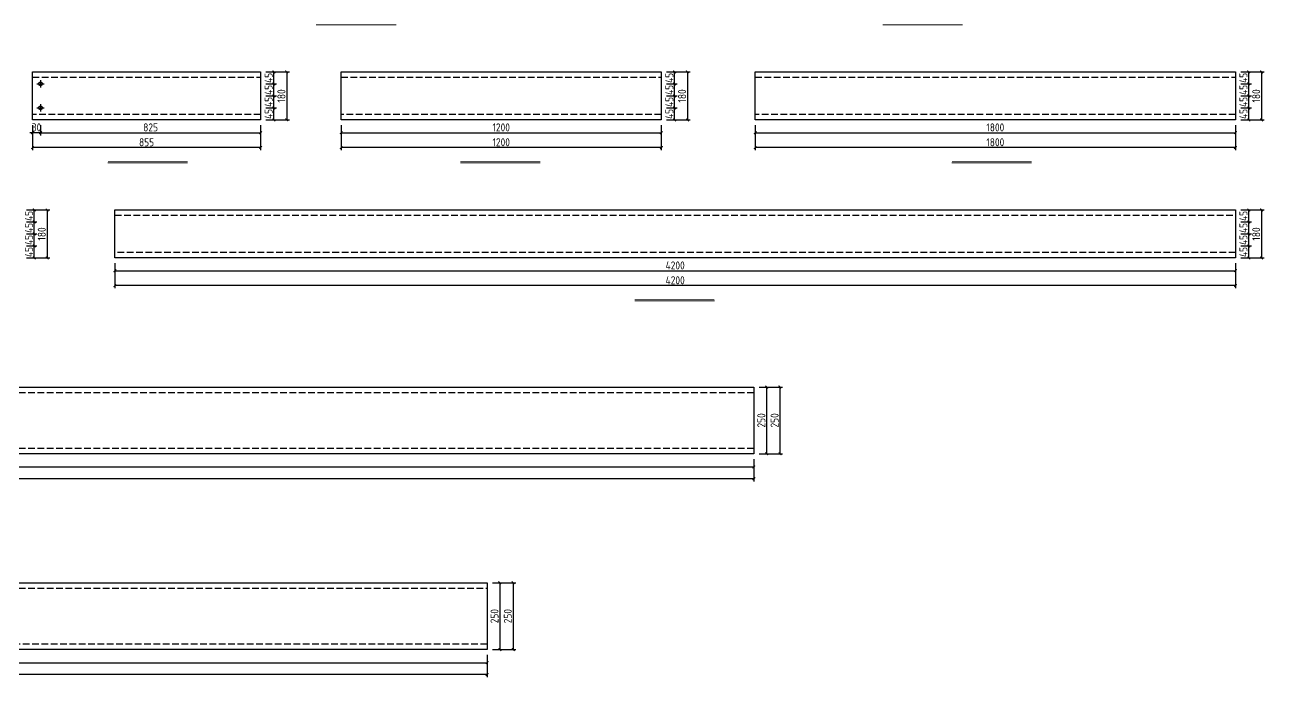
# Model space of a CAD drawing. Extents: x -196983 to 471790, y -783661 to 190401.
# Drawn here: x 254210 to 300664, y -151287 to -126847 of the extents above; entities that cross this region are included whole.
import ezdxf

# ---------------------------------------------------------------- set-up
doc = ezdxf.new("R2010")
doc.units = 0
doc.header["$LTSCALE"] = 1000
doc.header["$MEASUREMENT"] = 0
doc.linetypes.add('DASH', pattern=[0.35, 0.25, -0.1])
doc.layers.add('_TCH_MASK', color=7, linetype='Continuous')
doc.styles.get("Standard").update_dxf_attribs({"font": 'gbenor.shx', "bigfont": 'gbcbig.shx'})
doc.dimstyles.get("Standard").update_dxf_attribs({"dimscale": 100, "dimtxt": 3.5, "dimasz": 1, "dimexe": 2.5, "dimexo": 3, "dimgap": 1.5, "dimtad": 1, "dimdec": 0, "dimzin": 0, "dimdsep": 46, "dimtxsty": 'Standard', "dimblk": 'ARCHTICK', "dimcen": 0.09, "dimadec": 0, "dimazin": 0, "dimtfac": 1, "dimtdec": 0, "dimtix": 1, "dimtmove": 2, "dimatfit": 3, "dimfxl": 1, "dimtolj": 1, "dimtzin": 0, "dimarcsym": 0})

# ---------------------------------------------------------------- blocks, each defined once
blk = doc.blocks.new('_ArchTick')
at = {"color": 0, "linetype": 'ByBlock', "const_width": 0.4}
blk.add_lwpolyline([(-0.5, -0.5), (0.5, 0.5)], dxfattribs=at)
blk = doc.blocks.new('*D1212')
at = {"layer": '_TCH_MASK', "color": 0, "lineweight": -2}
for p, q in [((254500, -130611), (254500, -131547)), ((263050, -130611), (263050, -131547)), ((263050, -131447), (254500, -131447))]:
    blk.add_line(p, q, dxfattribs=at)
at = {"layer": 'Defpoints', "color": 0}
for p in [(254500, -130411), (263050, -130411), (254500, -131447)]:
    blk.add_point(p, dxfattribs=at)
at = {"layer": '_TCH_MASK', "color": 0, "lineweight": -2, "xscale": 100, "yscale": 100, "zscale": 100, "rotation": 180}
blk.add_blockref('_ArchTick', (254500, -131447), dxfattribs=at)
at = {"layer": '_TCH_MASK', "color": 0, "lineweight": -2, "xscale": 100, "yscale": 100, "zscale": 100}
blk.add_blockref('_ArchTick', (263050, -131447), dxfattribs=at)
at = {"layer": '_TCH_MASK', "color": 0, "lineweight": 15, "insert": (258775, -131247), "char_height": 300, "attachment_point": 5}
blk.add_mtext('\\A1;855', dxfattribs=at)
blk = doc.blocks.new('*D1209')
at = {"layer": '_TCH_MASK', "color": 0, "lineweight": -2}
for p, q in [((263250, -129961), (263648, -129961)), ((263548, -130411), (263548, -129961)), ((263250, -130411), (263648, -130411))]:
    blk.add_line(p, q, dxfattribs=at)
at = {"layer": 'Defpoints', "color": 0}
for p in [(263050, -129961), (263548, -129961), (263050, -130411)]:
    blk.add_point(p, dxfattribs=at)
at = {"layer": '_TCH_MASK', "color": 0, "lineweight": -2, "xscale": 100, "yscale": 100, "zscale": 100}
for p, rotation in [((263548, -129961), 90), ((263548, -130411), 270)]:
    blk.add_blockref('_ArchTick', p, dxfattribs=dict(at, rotation=rotation))
at = {"layer": '_TCH_MASK', "color": 0, "lineweight": 15, "insert": (263348, -130186), "char_height": 300, "attachment_point": 5, "rotation": 90}
blk.add_mtext('\\A1;45', dxfattribs=at)
blk = doc.blocks.new('*D1213')
at = {"layer": '_TCH_MASK', "color": 0, "lineweight": -2}
for p, q in [((263250, -129511), (263648, -129511)), ((263548, -129961), (263548, -129511)), ((263250, -129961), (263648, -129961))]:
    blk.add_line(p, q, dxfattribs=at)
at = {"layer": 'Defpoints', "color": 0}
for p in [(263050, -129511), (263548, -129511), (263050, -129961)]:
    blk.add_point(p, dxfattribs=at)
at = {"layer": '_TCH_MASK', "color": 0, "lineweight": -2, "xscale": 100, "yscale": 100, "zscale": 100}
for p, rotation in [((263548, -129511), 90), ((263548, -129961), 270)]:
    blk.add_blockref('_ArchTick', p, dxfattribs=dict(at, rotation=rotation))
at = {"layer": '_TCH_MASK', "color": 0, "lineweight": 15, "insert": (263348, -129736), "char_height": 300, "attachment_point": 5, "rotation": 90}
blk.add_mtext('\\A1;45', dxfattribs=at)
blk = doc.blocks.new('*D1214')
at = {"layer": '_TCH_MASK', "color": 0, "lineweight": -2}
for p, q in [((263250, -129061), (263648, -129061)), ((263548, -129511), (263548, -129061)), ((263250, -129511), (263648, -129511))]:
    blk.add_line(p, q, dxfattribs=at)
at = {"layer": 'Defpoints', "color": 0}
for p in [(263050, -129061), (263548, -129061), (263050, -129511)]:
    blk.add_point(p, dxfattribs=at)
at = {"layer": '_TCH_MASK', "color": 0, "lineweight": -2, "xscale": 100, "yscale": 100, "zscale": 100}
for p, rotation in [((263548, -129061), 90), ((263548, -129511), 270)]:
    blk.add_blockref('_ArchTick', p, dxfattribs=dict(at, rotation=rotation))
at = {"layer": '_TCH_MASK', "color": 0, "lineweight": 15, "insert": (263348, -129286), "char_height": 300, "attachment_point": 5, "rotation": 90}
blk.add_mtext('\\A1;45', dxfattribs=at)
blk = doc.blocks.new('*D1215')
at = {"layer": '_TCH_MASK', "color": 0, "lineweight": -2}
for p, q in [((263250, -128611), (263648, -128611)), ((263548, -129061), (263548, -128611)), ((263250, -129061), (263648, -129061))]:
    blk.add_line(p, q, dxfattribs=at)
at = {"layer": 'Defpoints', "color": 0}
for p in [(263050, -128611), (263548, -128611), (263050, -129061)]:
    blk.add_point(p, dxfattribs=at)
at = {"layer": '_TCH_MASK', "color": 0, "lineweight": -2, "xscale": 100, "yscale": 100, "zscale": 100}
for p, rotation in [((263548, -128611), 90), ((263548, -129061), 270)]:
    blk.add_blockref('_ArchTick', p, dxfattribs=dict(at, rotation=rotation))
at = {"layer": '_TCH_MASK', "color": 0, "lineweight": 15, "insert": (263348, -128836), "char_height": 300, "attachment_point": 5, "rotation": 90}
blk.add_mtext('\\A1;45', dxfattribs=at)
blk = doc.blocks.new('*D1216')
at = {"layer": '_TCH_MASK', "color": 0, "lineweight": -2}
for p, q in [((263250, -128611), (264127, -128611)), ((264027, -128611), (264027, -130411)), ((263250, -130411), (264127, -130411))]:
    blk.add_line(p, q, dxfattribs=at)
at = {"layer": 'Defpoints', "color": 0}
for p in [(263050, -128611), (263050, -130411), (264027, -130411)]:
    blk.add_point(p, dxfattribs=at)
at = {"layer": '_TCH_MASK', "color": 0, "lineweight": -2, "xscale": 100, "yscale": 100, "zscale": 100}
for p, rotation in [((264027, -128611), 90), ((264027, -130411), 270)]:
    blk.add_blockref('_ArchTick', p, dxfattribs=dict(at, rotation=rotation))
at = {"layer": '_TCH_MASK', "color": 0, "lineweight": 15, "insert": (263827, -129511), "char_height": 300, "attachment_point": 5, "rotation": 90}
blk.add_mtext('\\A1;180', dxfattribs=at)
blk = doc.blocks.new('*D1210')
at = {"layer": '_TCH_MASK', "color": 0, "lineweight": -2}
for p, q in [((254500, -130890), (254400, -130890)), ((254500, -130611), (254500, -130990)), ((254800, -130890), (254500, -130890)), ((254800, -130611), (254800, -130990)), ((254800, -130890), (254900, -130890))]:
    blk.add_line(p, q, dxfattribs=at)
at = {"layer": 'Defpoints', "color": 0}
for p in [(254500, -130411), (254800, -130411), (254500, -130890)]:
    blk.add_point(p, dxfattribs=at)
at = {"layer": '_TCH_MASK', "color": 0, "lineweight": -2, "xscale": 100, "yscale": 100, "zscale": 100}
blk.add_blockref('_ArchTick', (254500, -130890), dxfattribs=at)
at = {"layer": '_TCH_MASK', "color": 0, "lineweight": -2, "xscale": 100, "yscale": 100, "zscale": 100, "rotation": 180}
blk.add_blockref('_ArchTick', (254800, -130890), dxfattribs=at)
at = {"layer": '_TCH_MASK', "color": 0, "lineweight": 15, "insert": (254650, -130690), "char_height": 300, "attachment_point": 5}
blk.add_mtext('\\A1;30', dxfattribs=at)
blk = doc.blocks.new('*D1211')
at = {"layer": '_TCH_MASK', "color": 0, "lineweight": -2}
for p, q in [((254800, -130611), (254800, -130990)), ((254800, -130890), (263050, -130890)), ((263050, -130611), (263050, -130990))]:
    blk.add_line(p, q, dxfattribs=at)
at = {"layer": 'Defpoints', "color": 0}
for p in [(254800, -130411), (263050, -130411), (263050, -130890)]:
    blk.add_point(p, dxfattribs=at)
at = {"layer": '_TCH_MASK', "color": 0, "lineweight": -2, "xscale": 100, "yscale": 100, "zscale": 100, "rotation": 180}
blk.add_blockref('_ArchTick', (254800, -130890), dxfattribs=at)
at = {"layer": '_TCH_MASK', "color": 0, "lineweight": -2, "xscale": 100, "yscale": 100, "zscale": 100}
blk.add_blockref('_ArchTick', (263050, -130890), dxfattribs=at)
at = {"layer": '_TCH_MASK', "color": 0, "lineweight": 15, "insert": (258925, -130690), "char_height": 300, "attachment_point": 5}
blk.add_mtext('\\A1;825', dxfattribs=at)
blk = doc.blocks.new('*D1219')
at = {"layer": '_TCH_MASK', "color": 0, "lineweight": -2}
for p, q in [((266068, -130611), (266068, -131547)), ((278068, -130611), (278068, -131547)), ((278068, -131447), (266068, -131447))]:
    blk.add_line(p, q, dxfattribs=at)
at = {"layer": 'Defpoints', "color": 0}
for p in [(266068, -130411), (278068, -130411), (266068, -131447)]:
    blk.add_point(p, dxfattribs=at)
at = {"layer": '_TCH_MASK', "color": 0, "lineweight": -2, "xscale": 100, "yscale": 100, "zscale": 100, "rotation": 180}
blk.add_blockref('_ArchTick', (266068, -131447), dxfattribs=at)
at = {"layer": '_TCH_MASK', "color": 0, "lineweight": -2, "xscale": 100, "yscale": 100, "zscale": 100}
blk.add_blockref('_ArchTick', (278068, -131447), dxfattribs=at)
at = {"layer": '_TCH_MASK', "color": 0, "lineweight": 15, "insert": (272068, -131247), "char_height": 300, "attachment_point": 5}
blk.add_mtext('\\A1;1200', dxfattribs=at)
blk = doc.blocks.new('*D1217')
at = {"layer": '_TCH_MASK', "color": 0, "lineweight": -2}
for p, q in [((278268, -129961), (278667, -129961)), ((278567, -130411), (278567, -129961)), ((278268, -130411), (278667, -130411))]:
    blk.add_line(p, q, dxfattribs=at)
at = {"layer": 'Defpoints', "color": 0}
for p in [(278068, -129961), (278567, -129961), (278068, -130411)]:
    blk.add_point(p, dxfattribs=at)
at = {"layer": '_TCH_MASK', "color": 0, "lineweight": -2, "xscale": 100, "yscale": 100, "zscale": 100}
for p, rotation in [((278567, -129961), 90), ((278567, -130411), 270)]:
    blk.add_blockref('_ArchTick', p, dxfattribs=dict(at, rotation=rotation))
at = {"layer": '_TCH_MASK', "color": 0, "lineweight": 15, "insert": (278367, -130186), "char_height": 300, "attachment_point": 5, "rotation": 90}
blk.add_mtext('\\A1;45', dxfattribs=at)
blk = doc.blocks.new('*D1220')
at = {"layer": '_TCH_MASK', "color": 0, "lineweight": -2}
for p, q in [((278268, -129511), (278667, -129511)), ((278567, -129961), (278567, -129511)), ((278268, -129961), (278667, -129961))]:
    blk.add_line(p, q, dxfattribs=at)
at = {"layer": 'Defpoints', "color": 0}
for p in [(278068, -129511), (278567, -129511), (278068, -129961)]:
    blk.add_point(p, dxfattribs=at)
at = {"layer": '_TCH_MASK', "color": 0, "lineweight": -2, "xscale": 100, "yscale": 100, "zscale": 100}
for p, rotation in [((278567, -129511), 90), ((278567, -129961), 270)]:
    blk.add_blockref('_ArchTick', p, dxfattribs=dict(at, rotation=rotation))
at = {"layer": '_TCH_MASK', "color": 0, "lineweight": 15, "insert": (278367, -129736), "char_height": 300, "attachment_point": 5, "rotation": 90}
blk.add_mtext('\\A1;45', dxfattribs=at)
blk = doc.blocks.new('*D1221')
at = {"layer": '_TCH_MASK', "color": 0, "lineweight": -2}
for p, q in [((278268, -129061), (278667, -129061)), ((278567, -129511), (278567, -129061)), ((278268, -129511), (278667, -129511))]:
    blk.add_line(p, q, dxfattribs=at)
at = {"layer": 'Defpoints', "color": 0}
for p in [(278068, -129061), (278567, -129061), (278068, -129511)]:
    blk.add_point(p, dxfattribs=at)
at = {"layer": '_TCH_MASK', "color": 0, "lineweight": -2, "xscale": 100, "yscale": 100, "zscale": 100}
for p, rotation in [((278567, -129061), 90), ((278567, -129511), 270)]:
    blk.add_blockref('_ArchTick', p, dxfattribs=dict(at, rotation=rotation))
at = {"layer": '_TCH_MASK', "color": 0, "lineweight": 15, "insert": (278367, -129286), "char_height": 300, "attachment_point": 5, "rotation": 90}
blk.add_mtext('\\A1;45', dxfattribs=at)
blk = doc.blocks.new('*D1222')
at = {"layer": '_TCH_MASK', "color": 0, "lineweight": -2}
for p, q in [((278268, -128611), (278667, -128611)), ((278567, -129061), (278567, -128611)), ((278268, -129061), (278667, -129061))]:
    blk.add_line(p, q, dxfattribs=at)
at = {"layer": 'Defpoints', "color": 0}
for p in [(278068, -128611), (278567, -128611), (278068, -129061)]:
    blk.add_point(p, dxfattribs=at)
at = {"layer": '_TCH_MASK', "color": 0, "lineweight": -2, "xscale": 100, "yscale": 100, "zscale": 100}
for p, rotation in [((278567, -128611), 90), ((278567, -129061), 270)]:
    blk.add_blockref('_ArchTick', p, dxfattribs=dict(at, rotation=rotation))
at = {"layer": '_TCH_MASK', "color": 0, "lineweight": 15, "insert": (278367, -128836), "char_height": 300, "attachment_point": 5, "rotation": 90}
blk.add_mtext('\\A1;45', dxfattribs=at)
blk = doc.blocks.new('*D1223')
at = {"layer": '_TCH_MASK', "color": 0, "lineweight": -2}
for p, q in [((278268, -128611), (279146, -128611)), ((279046, -128611), (279046, -130411)), ((278268, -130411), (279146, -130411))]:
    blk.add_line(p, q, dxfattribs=at)
at = {"layer": 'Defpoints', "color": 0}
for p in [(278068, -128611), (278068, -130411), (279046, -130411)]:
    blk.add_point(p, dxfattribs=at)
at = {"layer": '_TCH_MASK', "color": 0, "lineweight": -2, "xscale": 100, "yscale": 100, "zscale": 100}
for p, rotation in [((279046, -128611), 90), ((279046, -130411), 270)]:
    blk.add_blockref('_ArchTick', p, dxfattribs=dict(at, rotation=rotation))
at = {"layer": '_TCH_MASK', "color": 0, "lineweight": 15, "insert": (278846, -129511), "char_height": 300, "attachment_point": 5, "rotation": 90}
blk.add_mtext('\\A1;180', dxfattribs=at)
blk = doc.blocks.new('*D1218')
at = {"layer": '_TCH_MASK', "color": 0, "lineweight": -2}
for p, q in [((266068, -130611), (266068, -130990)), ((266068, -130890), (278068, -130890)), ((278068, -130611), (278068, -130990))]:
    blk.add_line(p, q, dxfattribs=at)
at = {"layer": 'Defpoints', "color": 0}
for p in [(266068, -130411), (278068, -130411), (278068, -130890)]:
    blk.add_point(p, dxfattribs=at)
at = {"layer": '_TCH_MASK', "color": 0, "lineweight": -2, "xscale": 100, "yscale": 100, "zscale": 100, "rotation": 180}
blk.add_blockref('_ArchTick', (266068, -130890), dxfattribs=at)
at = {"layer": '_TCH_MASK', "color": 0, "lineweight": -2, "xscale": 100, "yscale": 100, "zscale": 100}
blk.add_blockref('_ArchTick', (278068, -130890), dxfattribs=at)
at = {"layer": '_TCH_MASK', "color": 0, "lineweight": 15, "insert": (272068, -130690), "char_height": 300, "attachment_point": 5}
blk.add_mtext('\\A1;1200', dxfattribs=at)
blk = doc.blocks.new('*D1226')
at = {"layer": '_TCH_MASK', "color": 0, "lineweight": -2}
for p, q in [((281587, -130611), (281587, -131547)), ((299587, -130611), (299587, -131547)), ((299587, -131447), (281587, -131447))]:
    blk.add_line(p, q, dxfattribs=at)
at = {"layer": 'Defpoints', "color": 0}
for p in [(281587, -130411), (299587, -130411), (281587, -131447)]:
    blk.add_point(p, dxfattribs=at)
at = {"layer": '_TCH_MASK', "color": 0, "lineweight": -2, "xscale": 100, "yscale": 100, "zscale": 100, "rotation": 180}
blk.add_blockref('_ArchTick', (281587, -131447), dxfattribs=at)
at = {"layer": '_TCH_MASK', "color": 0, "lineweight": -2, "xscale": 100, "yscale": 100, "zscale": 100}
blk.add_blockref('_ArchTick', (299587, -131447), dxfattribs=at)
at = {"layer": '_TCH_MASK', "color": 0, "lineweight": 15, "insert": (290587, -131247), "char_height": 300, "attachment_point": 5}
blk.add_mtext('\\A1;1800', dxfattribs=at)
blk = doc.blocks.new('*D1224')
at = {"layer": '_TCH_MASK', "color": 0, "lineweight": -2}
for p, q in [((299787, -129961), (300185, -129961)), ((300085, -130411), (300085, -129961)), ((299787, -130411), (300185, -130411))]:
    blk.add_line(p, q, dxfattribs=at)
at = {"layer": 'Defpoints', "color": 0}
for p in [(299587, -129961), (300085, -129961), (299587, -130411)]:
    blk.add_point(p, dxfattribs=at)
at = {"layer": '_TCH_MASK', "color": 0, "lineweight": -2, "xscale": 100, "yscale": 100, "zscale": 100}
for p, rotation in [((300085, -129961), 90), ((300085, -130411), 270)]:
    blk.add_blockref('_ArchTick', p, dxfattribs=dict(at, rotation=rotation))
at = {"layer": '_TCH_MASK', "color": 0, "lineweight": 15, "insert": (299885, -130186), "char_height": 300, "attachment_point": 5, "rotation": 90}
blk.add_mtext('\\A1;45', dxfattribs=at)
blk = doc.blocks.new('*D1227')
at = {"layer": '_TCH_MASK', "color": 0, "lineweight": -2}
for p, q in [((299787, -129511), (300185, -129511)), ((300085, -129961), (300085, -129511)), ((299787, -129961), (300185, -129961))]:
    blk.add_line(p, q, dxfattribs=at)
at = {"layer": 'Defpoints', "color": 0}
for p in [(299587, -129511), (300085, -129511), (299587, -129961)]:
    blk.add_point(p, dxfattribs=at)
at = {"layer": '_TCH_MASK', "color": 0, "lineweight": -2, "xscale": 100, "yscale": 100, "zscale": 100}
for p, rotation in [((300085, -129511), 90), ((300085, -129961), 270)]:
    blk.add_blockref('_ArchTick', p, dxfattribs=dict(at, rotation=rotation))
at = {"layer": '_TCH_MASK', "color": 0, "lineweight": 15, "insert": (299885, -129736), "char_height": 300, "attachment_point": 5, "rotation": 90}
blk.add_mtext('\\A1;45', dxfattribs=at)
blk = doc.blocks.new('*D1228')
at = {"layer": '_TCH_MASK', "color": 0, "lineweight": -2}
for p, q in [((299787, -129061), (300185, -129061)), ((300085, -129511), (300085, -129061)), ((299787, -129511), (300185, -129511))]:
    blk.add_line(p, q, dxfattribs=at)
at = {"layer": 'Defpoints', "color": 0}
for p in [(299587, -129061), (300085, -129061), (299587, -129511)]:
    blk.add_point(p, dxfattribs=at)
at = {"layer": '_TCH_MASK', "color": 0, "lineweight": -2, "xscale": 100, "yscale": 100, "zscale": 100}
for p, rotation in [((300085, -129061), 90), ((300085, -129511), 270)]:
    blk.add_blockref('_ArchTick', p, dxfattribs=dict(at, rotation=rotation))
at = {"layer": '_TCH_MASK', "color": 0, "lineweight": 15, "insert": (299885, -129286), "char_height": 300, "attachment_point": 5, "rotation": 90}
blk.add_mtext('\\A1;45', dxfattribs=at)
blk = doc.blocks.new('*D1229')
at = {"layer": '_TCH_MASK', "color": 0, "lineweight": -2}
for p, q in [((299787, -128611), (300185, -128611)), ((300085, -129061), (300085, -128611)), ((299787, -129061), (300185, -129061))]:
    blk.add_line(p, q, dxfattribs=at)
at = {"layer": 'Defpoints', "color": 0}
for p in [(299587, -128611), (300085, -128611), (299587, -129061)]:
    blk.add_point(p, dxfattribs=at)
at = {"layer": '_TCH_MASK', "color": 0, "lineweight": -2, "xscale": 100, "yscale": 100, "zscale": 100}
for p, rotation in [((300085, -128611), 90), ((300085, -129061), 270)]:
    blk.add_blockref('_ArchTick', p, dxfattribs=dict(at, rotation=rotation))
at = {"layer": '_TCH_MASK', "color": 0, "lineweight": 15, "insert": (299885, -128836), "char_height": 300, "attachment_point": 5, "rotation": 90}
blk.add_mtext('\\A1;45', dxfattribs=at)
blk = doc.blocks.new('*D1230')
at = {"layer": '_TCH_MASK', "color": 0, "lineweight": -2}
for p, q in [((299787, -128611), (300664, -128611)), ((300564, -128611), (300564, -130411)), ((299787, -130411), (300664, -130411))]:
    blk.add_line(p, q, dxfattribs=at)
at = {"layer": 'Defpoints', "color": 0}
for p in [(299587, -128611), (299587, -130411), (300564, -130411)]:
    blk.add_point(p, dxfattribs=at)
at = {"layer": '_TCH_MASK', "color": 0, "lineweight": -2, "xscale": 100, "yscale": 100, "zscale": 100}
for p, rotation in [((300564, -128611), 90), ((300564, -130411), 270)]:
    blk.add_blockref('_ArchTick', p, dxfattribs=dict(at, rotation=rotation))
at = {"layer": '_TCH_MASK', "color": 0, "lineweight": 15, "insert": (300364, -129511), "char_height": 300, "attachment_point": 5, "rotation": 90}
blk.add_mtext('\\A1;180', dxfattribs=at)
blk = doc.blocks.new('*D1225')
at = {"layer": '_TCH_MASK', "color": 0, "lineweight": -2}
for p, q in [((281587, -130611), (281587, -130990)), ((281587, -130890), (299587, -130890)), ((299587, -130611), (299587, -130990))]:
    blk.add_line(p, q, dxfattribs=at)
at = {"layer": 'Defpoints', "color": 0}
for p in [(281587, -130411), (299587, -130411), (299587, -130890)]:
    blk.add_point(p, dxfattribs=at)
at = {"layer": '_TCH_MASK', "color": 0, "lineweight": -2, "xscale": 100, "yscale": 100, "zscale": 100, "rotation": 180}
blk.add_blockref('_ArchTick', (281587, -130890), dxfattribs=at)
at = {"layer": '_TCH_MASK', "color": 0, "lineweight": -2, "xscale": 100, "yscale": 100, "zscale": 100}
blk.add_blockref('_ArchTick', (299587, -130890), dxfattribs=at)
at = {"layer": '_TCH_MASK', "color": 0, "lineweight": 15, "insert": (290587, -130690), "char_height": 300, "attachment_point": 5}
blk.add_mtext('\\A1;1800', dxfattribs=at)
blk = doc.blocks.new('*D1233')
at = {"layer": '_TCH_MASK', "color": 0, "lineweight": -2}
for p, q in [((257587, -135782), (257587, -136718)), ((299587, -135782), (299587, -136718)), ((299587, -136618), (257587, -136618))]:
    blk.add_line(p, q, dxfattribs=at)
at = {"layer": 'Defpoints', "color": 0}
for p in [(257587, -135582), (299587, -135582), (257587, -136618)]:
    blk.add_point(p, dxfattribs=at)
at = {"layer": '_TCH_MASK', "color": 0, "lineweight": -2, "xscale": 100, "yscale": 100, "zscale": 100, "rotation": 180}
blk.add_blockref('_ArchTick', (257587, -136618), dxfattribs=at)
at = {"layer": '_TCH_MASK', "color": 0, "lineweight": -2, "xscale": 100, "yscale": 100, "zscale": 100}
blk.add_blockref('_ArchTick', (299587, -136618), dxfattribs=at)
at = {"layer": '_TCH_MASK', "color": 0, "lineweight": 15, "insert": (278587, -136418), "char_height": 300, "attachment_point": 5}
blk.add_mtext('\\A1;4200', dxfattribs=at)
blk = doc.blocks.new('*D1231')
at = {"layer": '_TCH_MASK', "color": 0, "lineweight": -2}
for p, q in [((299787, -135132), (300185, -135132)), ((300085, -135582), (300085, -135132)), ((299787, -135582), (300185, -135582))]:
    blk.add_line(p, q, dxfattribs=at)
at = {"layer": 'Defpoints', "color": 0}
for p in [(299587, -135132), (300085, -135132), (299587, -135582)]:
    blk.add_point(p, dxfattribs=at)
at = {"layer": '_TCH_MASK', "color": 0, "lineweight": -2, "xscale": 100, "yscale": 100, "zscale": 100}
for p, rotation in [((300085, -135132), 90), ((300085, -135582), 270)]:
    blk.add_blockref('_ArchTick', p, dxfattribs=dict(at, rotation=rotation))
at = {"layer": '_TCH_MASK', "color": 0, "lineweight": 15, "insert": (299885, -135357), "char_height": 300, "attachment_point": 5, "rotation": 90}
blk.add_mtext('\\A1;45', dxfattribs=at)
blk = doc.blocks.new('*D1234')
at = {"layer": '_TCH_MASK', "color": 0, "lineweight": -2}
for p, q in [((299787, -134682), (300185, -134682)), ((300085, -135132), (300085, -134682)), ((299787, -135132), (300185, -135132))]:
    blk.add_line(p, q, dxfattribs=at)
at = {"layer": 'Defpoints', "color": 0}
for p in [(299587, -134682), (300085, -134682), (299587, -135132)]:
    blk.add_point(p, dxfattribs=at)
at = {"layer": '_TCH_MASK', "color": 0, "lineweight": -2, "xscale": 100, "yscale": 100, "zscale": 100}
for p, rotation in [((300085, -134682), 90), ((300085, -135132), 270)]:
    blk.add_blockref('_ArchTick', p, dxfattribs=dict(at, rotation=rotation))
at = {"layer": '_TCH_MASK', "color": 0, "lineweight": 15, "insert": (299885, -134907), "char_height": 300, "attachment_point": 5, "rotation": 90}
blk.add_mtext('\\A1;45', dxfattribs=at)
blk = doc.blocks.new('*D1235')
at = {"layer": '_TCH_MASK', "color": 0, "lineweight": -2}
for p, q in [((299787, -134232), (300185, -134232)), ((300085, -134682), (300085, -134232)), ((299787, -134682), (300185, -134682))]:
    blk.add_line(p, q, dxfattribs=at)
at = {"layer": 'Defpoints', "color": 0}
for p in [(299587, -134232), (300085, -134232), (299587, -134682)]:
    blk.add_point(p, dxfattribs=at)
at = {"layer": '_TCH_MASK', "color": 0, "lineweight": -2, "xscale": 100, "yscale": 100, "zscale": 100}
for p, rotation in [((300085, -134232), 90), ((300085, -134682), 270)]:
    blk.add_blockref('_ArchTick', p, dxfattribs=dict(at, rotation=rotation))
at = {"layer": '_TCH_MASK', "color": 0, "lineweight": 15, "insert": (299885, -134457), "char_height": 300, "attachment_point": 5, "rotation": 90}
blk.add_mtext('\\A1;45', dxfattribs=at)
blk = doc.blocks.new('*D1236')
at = {"layer": '_TCH_MASK', "color": 0, "lineweight": -2}
for p, q in [((299787, -133782), (300185, -133782)), ((300085, -134232), (300085, -133782)), ((299787, -134232), (300185, -134232))]:
    blk.add_line(p, q, dxfattribs=at)
at = {"layer": 'Defpoints', "color": 0}
for p in [(299587, -133782), (300085, -133782), (299587, -134232)]:
    blk.add_point(p, dxfattribs=at)
at = {"layer": '_TCH_MASK', "color": 0, "lineweight": -2, "xscale": 100, "yscale": 100, "zscale": 100}
for p, rotation in [((300085, -133782), 90), ((300085, -134232), 270)]:
    blk.add_blockref('_ArchTick', p, dxfattribs=dict(at, rotation=rotation))
at = {"layer": '_TCH_MASK', "color": 0, "lineweight": 15, "insert": (299885, -134007), "char_height": 300, "attachment_point": 5, "rotation": 90}
blk.add_mtext('\\A1;45', dxfattribs=at)
blk = doc.blocks.new('*D1237')
at = {"layer": '_TCH_MASK', "color": 0, "lineweight": -2}
for p, q in [((299787, -133782), (300664, -133782)), ((300564, -133782), (300564, -135582)), ((299787, -135582), (300664, -135582))]:
    blk.add_line(p, q, dxfattribs=at)
at = {"layer": 'Defpoints', "color": 0}
for p in [(299587, -133782), (299587, -135582), (300564, -135582)]:
    blk.add_point(p, dxfattribs=at)
at = {"layer": '_TCH_MASK', "color": 0, "lineweight": -2, "xscale": 100, "yscale": 100, "zscale": 100}
for p, rotation in [((300564, -133782), 90), ((300564, -135582), 270)]:
    blk.add_blockref('_ArchTick', p, dxfattribs=dict(at, rotation=rotation))
at = {"layer": '_TCH_MASK', "color": 0, "lineweight": 15, "insert": (300364, -134682), "char_height": 300, "attachment_point": 5, "rotation": 90}
blk.add_mtext('\\A1;180', dxfattribs=at)
blk = doc.blocks.new('*D1232')
at = {"layer": '_TCH_MASK', "color": 0, "lineweight": -2}
for p, q in [((257587, -135782), (257587, -136161)), ((257587, -136061), (299587, -136061)), ((299587, -135782), (299587, -136161))]:
    blk.add_line(p, q, dxfattribs=at)
at = {"layer": 'Defpoints', "color": 0}
for p in [(257587, -135582), (299587, -135582), (299587, -136061)]:
    blk.add_point(p, dxfattribs=at)
at = {"layer": '_TCH_MASK', "color": 0, "lineweight": -2, "xscale": 100, "yscale": 100, "zscale": 100, "rotation": 180}
blk.add_blockref('_ArchTick', (257587, -136061), dxfattribs=at)
at = {"layer": '_TCH_MASK', "color": 0, "lineweight": -2, "xscale": 100, "yscale": 100, "zscale": 100}
blk.add_blockref('_ArchTick', (299587, -136061), dxfattribs=at)
at = {"layer": '_TCH_MASK', "color": 0, "lineweight": 15, "insert": (278587, -135861), "char_height": 300, "attachment_point": 5}
blk.add_mtext('\\A1;4200', dxfattribs=at)
blk = doc.blocks.new('*D1239')
at = {"layer": '_TCH_MASK', "color": 0, "lineweight": -2}
for p, q in [((254268, -135132), (254667, -135132)), ((254567, -135582), (254567, -135132)), ((254268, -135582), (254667, -135582))]:
    blk.add_line(p, q, dxfattribs=at)
at = {"layer": 'Defpoints', "color": 0}
for p in [(254068, -135132), (254567, -135132), (254068, -135582)]:
    blk.add_point(p, dxfattribs=at)
at = {"layer": '_TCH_MASK', "color": 0, "lineweight": -2, "xscale": 100, "yscale": 100, "zscale": 100}
for p, rotation in [((254567, -135132), 90), ((254567, -135582), 270)]:
    blk.add_blockref('_ArchTick', p, dxfattribs=dict(at, rotation=rotation))
at = {"layer": '_TCH_MASK', "color": 0, "lineweight": 15, "insert": (254367, -135357), "char_height": 300, "attachment_point": 5, "rotation": 90}
blk.add_mtext('\\A1;45', dxfattribs=at)
blk = doc.blocks.new('*D1242')
at = {"layer": '_TCH_MASK', "color": 0, "lineweight": -2}
for p, q in [((254268, -134682), (254667, -134682)), ((254567, -135132), (254567, -134682)), ((254268, -135132), (254667, -135132))]:
    blk.add_line(p, q, dxfattribs=at)
at = {"layer": 'Defpoints', "color": 0}
for p in [(254068, -134682), (254567, -134682), (254068, -135132)]:
    blk.add_point(p, dxfattribs=at)
at = {"layer": '_TCH_MASK', "color": 0, "lineweight": -2, "xscale": 100, "yscale": 100, "zscale": 100}
for p, rotation in [((254567, -134682), 90), ((254567, -135132), 270)]:
    blk.add_blockref('_ArchTick', p, dxfattribs=dict(at, rotation=rotation))
at = {"layer": '_TCH_MASK', "color": 0, "lineweight": 15, "insert": (254367, -134907), "char_height": 300, "attachment_point": 5, "rotation": 90}
blk.add_mtext('\\A1;45', dxfattribs=at)
blk = doc.blocks.new('*D1243')
at = {"layer": '_TCH_MASK', "color": 0, "lineweight": -2}
for p, q in [((254268, -134232), (254667, -134232)), ((254567, -134682), (254567, -134232)), ((254268, -134682), (254667, -134682))]:
    blk.add_line(p, q, dxfattribs=at)
at = {"layer": 'Defpoints', "color": 0}
for p in [(254068, -134232), (254567, -134232), (254068, -134682)]:
    blk.add_point(p, dxfattribs=at)
at = {"layer": '_TCH_MASK', "color": 0, "lineweight": -2, "xscale": 100, "yscale": 100, "zscale": 100}
for p, rotation in [((254567, -134232), 90), ((254567, -134682), 270)]:
    blk.add_blockref('_ArchTick', p, dxfattribs=dict(at, rotation=rotation))
at = {"layer": '_TCH_MASK', "color": 0, "lineweight": 15, "insert": (254367, -134457), "char_height": 300, "attachment_point": 5, "rotation": 90}
blk.add_mtext('\\A1;45', dxfattribs=at)
blk = doc.blocks.new('*D1244')
at = {"layer": '_TCH_MASK', "color": 0, "lineweight": -2}
for p, q in [((254268, -133782), (254667, -133782)), ((254567, -134232), (254567, -133782)), ((254268, -134232), (254667, -134232))]:
    blk.add_line(p, q, dxfattribs=at)
at = {"layer": 'Defpoints', "color": 0}
for p in [(254068, -133782), (254567, -133782), (254068, -134232)]:
    blk.add_point(p, dxfattribs=at)
at = {"layer": '_TCH_MASK', "color": 0, "lineweight": -2, "xscale": 100, "yscale": 100, "zscale": 100}
for p, rotation in [((254567, -133782), 90), ((254567, -134232), 270)]:
    blk.add_blockref('_ArchTick', p, dxfattribs=dict(at, rotation=rotation))
at = {"layer": '_TCH_MASK', "color": 0, "lineweight": 15, "insert": (254367, -134007), "char_height": 300, "attachment_point": 5, "rotation": 90}
blk.add_mtext('\\A1;45', dxfattribs=at)
blk = doc.blocks.new('*D1245')
at = {"layer": '_TCH_MASK', "color": 0, "lineweight": -2}
for p, q in [((254268, -133782), (255146, -133782)), ((255046, -133782), (255046, -135582)), ((254268, -135582), (255146, -135582))]:
    blk.add_line(p, q, dxfattribs=at)
at = {"layer": 'Defpoints', "color": 0}
for p in [(254068, -133782), (254068, -135582), (255046, -135582)]:
    blk.add_point(p, dxfattribs=at)
at = {"layer": '_TCH_MASK', "color": 0, "lineweight": -2, "xscale": 100, "yscale": 100, "zscale": 100}
for p, rotation in [((255046, -133782), 90), ((255046, -135582), 270)]:
    blk.add_blockref('_ArchTick', p, dxfattribs=dict(at, rotation=rotation))
at = {"layer": '_TCH_MASK', "color": 0, "lineweight": 15, "insert": (254846, -134682), "char_height": 300, "attachment_point": 5, "rotation": 90}
blk.add_mtext('\\A1;180', dxfattribs=at)
blk = doc.blocks.new('*D1271')
at = {"layer": '_TCH_MASK', "color": 0, "lineweight": -2}
for p, q in [((213037, -143116), (213037, -143511)), ((213037, -143411), (281537, -143411)), ((281537, -143116), (281537, -143511))]:
    blk.add_line(p, q, dxfattribs=at)
at = {"layer": 'Defpoints', "color": 0}
for p in [(213037, -142916), (281537, -142916), (281537, -143411)]:
    blk.add_point(p, dxfattribs=at)
at = {"layer": '_TCH_MASK', "color": 0, "lineweight": -2, "xscale": 100, "yscale": 100, "zscale": 100, "rotation": 180}
blk.add_blockref('_ArchTick', (213037, -143411), dxfattribs=at)
at = {"layer": '_TCH_MASK', "color": 0, "lineweight": -2, "xscale": 100, "yscale": 100, "zscale": 100}
blk.add_blockref('_ArchTick', (281537, -143411), dxfattribs=at)
at = {"layer": '_TCH_MASK', "color": 0, "lineweight": 15, "insert": (247287, -143211), "char_height": 300, "attachment_point": 5}
blk.add_mtext('\\A1;6850', dxfattribs=at)
blk = doc.blocks.new('*D1272')
at = {"layer": '_TCH_MASK', "color": 0, "lineweight": -2}
for p, q in [((213037, -143116), (213037, -143952)), ((281537, -143116), (281537, -143952)), ((281537, -143852), (213037, -143852))]:
    blk.add_line(p, q, dxfattribs=at)
at = {"layer": 'Defpoints', "color": 0}
for p in [(213037, -142916), (281537, -142916), (213037, -143852)]:
    blk.add_point(p, dxfattribs=at)
at = {"layer": '_TCH_MASK', "color": 0, "lineweight": -2, "xscale": 100, "yscale": 100, "zscale": 100, "rotation": 180}
blk.add_blockref('_ArchTick', (213037, -143852), dxfattribs=at)
at = {"layer": '_TCH_MASK', "color": 0, "lineweight": -2, "xscale": 100, "yscale": 100, "zscale": 100}
blk.add_blockref('_ArchTick', (281537, -143852), dxfattribs=at)
at = {"layer": '_TCH_MASK', "color": 0, "lineweight": 15, "insert": (247287, -143652), "char_height": 300, "attachment_point": 5}
blk.add_mtext('\\A1;6850', dxfattribs=at)
blk = doc.blocks.new('*D1263')
at = {"layer": '_TCH_MASK', "color": 0, "lineweight": -2}
for p, q in [((281737, -140416), (282116, -140416)), ((282016, -140416), (282016, -142916)), ((281737, -142916), (282116, -142916))]:
    blk.add_line(p, q, dxfattribs=at)
at = {"layer": 'Defpoints', "color": 0}
for p in [(281537, -140416), (281537, -142916), (282016, -142916)]:
    blk.add_point(p, dxfattribs=at)
at = {"layer": '_TCH_MASK', "color": 0, "lineweight": -2, "xscale": 100, "yscale": 100, "zscale": 100}
for p, rotation in [((282016, -140416), 90), ((282016, -142916), 270)]:
    blk.add_blockref('_ArchTick', p, dxfattribs=dict(at, rotation=rotation))
at = {"layer": '_TCH_MASK', "color": 0, "lineweight": 15, "insert": (281816, -141666), "char_height": 300, "attachment_point": 5, "rotation": 90}
blk.add_mtext('\\A1;250', dxfattribs=at)
blk = doc.blocks.new('*D1273')
at = {"layer": '_TCH_MASK', "color": 0, "lineweight": -2}
for p, q in [((281737, -140416), (282614, -140416)), ((282514, -140416), (282514, -142916)), ((281737, -142916), (282614, -142916))]:
    blk.add_line(p, q, dxfattribs=at)
at = {"layer": 'Defpoints', "color": 0}
for p in [(281537, -140416), (281537, -142916), (282514, -142916)]:
    blk.add_point(p, dxfattribs=at)
at = {"layer": '_TCH_MASK', "color": 0, "lineweight": -2, "xscale": 100, "yscale": 100, "zscale": 100}
for p, rotation in [((282514, -140416), 90), ((282514, -142916), 270)]:
    blk.add_blockref('_ArchTick', p, dxfattribs=dict(at, rotation=rotation))
at = {"layer": '_TCH_MASK', "color": 0, "lineweight": 15, "insert": (282314, -141666), "char_height": 300, "attachment_point": 5, "rotation": 90}
blk.add_mtext('\\A1;250', dxfattribs=at)
blk = doc.blocks.new('*D1274')
at = {"layer": '_TCH_MASK', "color": 0, "lineweight": -2}
for p, q in [((213037, -150450), (213037, -150845)), ((271537, -150450), (271537, -150845)), ((213037, -150745), (271537, -150745))]:
    blk.add_line(p, q, dxfattribs=at)
at = {"layer": 'Defpoints', "color": 0}
for p in [(213037, -150250), (271537, -150250), (271537, -150745)]:
    blk.add_point(p, dxfattribs=at)
at = {"layer": '_TCH_MASK', "color": 0, "lineweight": -2, "xscale": 100, "yscale": 100, "zscale": 100, "rotation": 180}
blk.add_blockref('_ArchTick', (213037, -150745), dxfattribs=at)
at = {"layer": '_TCH_MASK', "color": 0, "lineweight": -2, "xscale": 100, "yscale": 100, "zscale": 100}
blk.add_blockref('_ArchTick', (271537, -150745), dxfattribs=at)
at = {"layer": '_TCH_MASK', "color": 0, "lineweight": 15, "insert": (242287, -150545), "char_height": 300, "attachment_point": 5}
blk.add_mtext('\\A1;5850', dxfattribs=at)
blk = doc.blocks.new('*D1275')
at = {"layer": '_TCH_MASK', "color": 0, "lineweight": -2}
for p, q in [((213037, -150450), (213037, -151287)), ((271537, -150450), (271537, -151287)), ((271537, -151187), (213037, -151187))]:
    blk.add_line(p, q, dxfattribs=at)
at = {"layer": 'Defpoints', "color": 0}
for p in [(213037, -150250), (271537, -150250), (213037, -151187)]:
    blk.add_point(p, dxfattribs=at)
at = {"layer": '_TCH_MASK', "color": 0, "lineweight": -2, "xscale": 100, "yscale": 100, "zscale": 100, "rotation": 180}
blk.add_blockref('_ArchTick', (213037, -151187), dxfattribs=at)
at = {"layer": '_TCH_MASK', "color": 0, "lineweight": -2, "xscale": 100, "yscale": 100, "zscale": 100}
blk.add_blockref('_ArchTick', (271537, -151187), dxfattribs=at)
at = {"layer": '_TCH_MASK', "color": 0, "lineweight": 15, "insert": (242287, -150987), "char_height": 300, "attachment_point": 5}
blk.add_mtext('\\A1;5850', dxfattribs=at)
blk = doc.blocks.new('*D1264')
at = {"layer": '_TCH_MASK', "color": 0, "lineweight": -2}
for p, q in [((271737, -147750), (272116, -147750)), ((272016, -147750), (272016, -150250)), ((271737, -150250), (272116, -150250))]:
    blk.add_line(p, q, dxfattribs=at)
at = {"layer": 'Defpoints', "color": 0}
for p in [(271537, -147750), (271537, -150250), (272016, -150250)]:
    blk.add_point(p, dxfattribs=at)
at = {"layer": '_TCH_MASK', "color": 0, "lineweight": -2, "xscale": 100, "yscale": 100, "zscale": 100}
for p, rotation in [((272016, -147750), 90), ((272016, -150250), 270)]:
    blk.add_blockref('_ArchTick', p, dxfattribs=dict(at, rotation=rotation))
at = {"layer": '_TCH_MASK', "color": 0, "lineweight": 15, "insert": (271816, -149000), "char_height": 300, "attachment_point": 5, "rotation": 90}
blk.add_mtext('\\A1;250', dxfattribs=at)
blk = doc.blocks.new('*D1276')
at = {"layer": '_TCH_MASK', "color": 0, "lineweight": -2}
for p, q in [((271737, -147750), (272614, -147750)), ((272514, -147750), (272514, -150250)), ((271737, -150250), (272614, -150250))]:
    blk.add_line(p, q, dxfattribs=at)
at = {"layer": 'Defpoints', "color": 0}
for p in [(271537, -147750), (271537, -150250), (272514, -150250)]:
    blk.add_point(p, dxfattribs=at)
at = {"layer": '_TCH_MASK', "color": 0, "lineweight": -2, "xscale": 100, "yscale": 100, "zscale": 100}
for p, rotation in [((272514, -147750), 90), ((272514, -150250), 270)]:
    blk.add_blockref('_ArchTick', p, dxfattribs=dict(at, rotation=rotation))
at = {"layer": '_TCH_MASK', "color": 0, "lineweight": 15, "insert": (272314, -149000), "char_height": 300, "attachment_point": 5, "rotation": 90}
blk.add_mtext('\\A1;250', dxfattribs=at)

msp = doc.modelspace()

# ---------------------------------------------------------------- linework, layer by layer
at = {"color": 3}
for p, q in [((254499.6, -128610.9), (263049.6, -128610.9)), ((254499.6, -130410.9), (254499.6, -128610.9)), ((263049.6, -128610.9), (263049.6, -130410.9)), ((266068, -128610.9), (278068, -128610.9)), ((266068, -130410.9), (266068, -128610.9)), ((278068, -128610.9), (278068, -130410.9)), ((281586.9, -128610.9), (299586.9, -128610.9)), ((281586.9, -130410.9), (281586.9, -128610.9)), ((299586.9, -128610.9), (299586.9, -130410.9)), ((263049.6, -130410.9), (254499.6, -130410.9)), ((278068, -130410.9), (266068, -130410.9)), ((299586.9, -130410.9), (281586.9, -130410.9)), ((257586.9, -133781.7), (299586.9, -133781.7)), ((257586.9, -135581.7), (257586.9, -133781.7)), ((299586.9, -133781.7), (299586.9, -135581.7)), ((299586.9, -135581.7), (257586.9, -135581.7))]:
    msp.add_line(p, q, dxfattribs=at)
at = {"color": 3, "linetype": 'DASH'}
for p, q in [((254499.6, -128810.9), (263049.6, -128810.9)), ((266068, -128810.9), (278068, -128810.9)), ((281586.9, -128810.9), (299586.9, -128810.9)), ((263049.6, -130210.9), (254499.6, -130210.9)), ((278068, -130210.9), (266068, -130210.9)), ((299586.9, -130210.9), (281586.9, -130210.9)), ((257586.9, -133981.7), (299586.9, -133981.7)), ((299586.9, -135381.7), (257586.9, -135381.7))]:
    msp.add_line(p, q, dxfattribs=at)
at = {"color": 1}
for p, q in [((254659.6, -129060.9), (254939.6, -129060.9)), ((254799.6, -128920.9), (254799.6, -129200.9)), ((254659.6, -129960.9), (254939.6, -129960.9)), ((254799.6, -129820.9), (254799.6, -130100.9))]:
    msp.add_line(p, q, dxfattribs=at)
at = {"color": 0}
for p, q in [((213037.2, -140415.9), (281537.2, -140415.9)), ((281537.2, -140415.9), (281537.2, -142915.9)), ((281537.2, -140415.9), (281537.2, -142915.9)), ((281537.2, -142915.9), (213037.2, -142915.9)), ((213037.2, -147750.1), (271537.2, -147750.1)), ((271537.2, -147750.1), (271537.2, -150250.1)), ((271537.2, -147750.1), (271537.2, -150250.1)), ((271537.2, -150250.1), (213037.2, -150250.1))]:
    msp.add_line(p, q, dxfattribs=at)
at = {"color": 0, "linetype": 'DASH'}
for p, q in [((213037.2, -140615.9), (281537.2, -140615.9)), ((281537.2, -142715.9), (213037.2, -142715.9)), ((213037.2, -147950.1), (271537.2, -147950.1)), ((271537.2, -150050.1), (213037.2, -150050.1))]:
    msp.add_line(p, q, dxfattribs=at)
at = {"color": 1}
for centre in [(254799.6, -129060.9), (254799.6, -129960.9)]:
    msp.add_circle(centre, 70, dxfattribs=at)
at = {"layer": '_TCH_MASK', "lineweight": 15}
for p, q in [((268124, -126847), (265136.8, -126847)), ((289351.2, -126847), (286364, -126847)), ((260313, -132017.7), (257325.8, -132017.7)), ((273527.5, -132017.7), (270540.3, -132017.7)), ((291943.7, -132017.7), (288956.5, -132017.7)), ((280059.6, -137188.5), (277072.4, -137188.5))]:
    msp.add_line(p, q, dxfattribs=at)
at = {"layer": '_TCH_MASK', "lineweight": 15, "const_width": 20}
for points in [[(257325.8, -131972.4), (260313, -131972.4)], [(270540.3, -131972.4), (273527.5, -131972.4)], [(288956.5, -131972.4), (291943.7, -131972.4)], [(277072.4, -137143.2), (280059.6, -137143.2)]]:
    msp.add_lwpolyline(points, dxfattribs=at)

# ---------------------------------------------------------------- dimensions: what is measured, and where the dimension line sits
at = {"layer": '_TCH_MASK', "lineweight": 15}
for base, p1, p2, angle, picture, middle in [((263548.1, -128610.9), (263049.6, -129060.9), (263049.6, -128610.9), 90, '*D1215', (263348.1, -128835.9)), ((264027.2, -130410.9), (263049.6, -128610.9), (263049.6, -130410.9), 90, '*D1216', (263827.2, -129510.9)), ((278566.5, -128610.9), (278068, -129060.9), (278068, -128610.9), 90, '*D1222', (278366.5, -128835.9)), ((279045.6, -130410.9), (278068, -128610.9), (278068, -130410.9), 90, '*D1223', (278845.6, -129510.9)), ((300085.3, -128610.9), (299586.9, -129060.9), (299586.9, -128610.9), 90, '*D1229', (299885.3, -128835.9)), ((300564.5, -130410.9), (299586.9, -128610.9), (299586.9, -130410.9), 90, '*D1230', (300364.5, -129510.9)), ((263548.1, -129060.9), (263049.6, -129510.9), (263049.6, -129060.9), 90, '*D1214', (263348.1, -129285.9)), ((278566.5, -129060.9), (278068, -129510.9), (278068, -129060.9), 90, '*D1221', (278366.5, -129285.9)), ((300085.3, -129060.9), (299586.9, -129510.9), (299586.9, -129060.9), 90, '*D1228', (299885.3, -129285.9)), ((263548.1, -129510.9), (263049.6, -129960.9), (263049.6, -129510.9), 90, '*D1213', (263348.1, -129735.9)), ((278566.5, -129510.9), (278068, -129960.9), (278068, -129510.9), 90, '*D1220', (278366.5, -129735.9)), ((300085.3, -129510.9), (299586.9, -129960.9), (299586.9, -129510.9), 90, '*D1227', (299885.3, -129735.9)), ((263548.1, -129960.9), (263049.6, -130410.9), (263049.6, -129960.9), 90, '*D1209', (263348.1, -130185.9)), ((278566.5, -129960.9), (278068, -130410.9), (278068, -129960.9), 90, '*D1217', (278366.5, -130185.9)), ((300085.3, -129960.9), (299586.9, -130410.9), (299586.9, -129960.9), 90, '*D1224', (299885.3, -130185.9)), ((254566.5, -133781.7), (254068, -134231.7), (254068, -133781.7), 90, '*D1244', (254366.5, -134006.7)), ((255045.6, -135581.7), (254068, -133781.7), (254068, -135581.7), 90, '*D1245', (254845.6, -134681.7)), ((300085.3, -133781.7), (299586.9, -134231.7), (299586.9, -133781.7), 90, '*D1236', (299885.3, -134006.7)), ((300564.5, -135581.7), (299586.9, -133781.7), (299586.9, -135581.7), 90, '*D1237', (300364.5, -134681.7)), ((254566.5, -134231.7), (254068, -134681.7), (254068, -134231.7), 90, '*D1243', (254366.5, -134456.7)), ((300085.3, -134231.7), (299586.9, -134681.7), (299586.9, -134231.7), 90, '*D1235', (299885.3, -134456.7)), ((254566.5, -134681.7), (254068, -135131.7), (254068, -134681.7), 90, '*D1242', (254366.5, -134906.7)), ((300085.3, -134681.7), (299586.9, -135131.7), (299586.9, -134681.7), 90, '*D1234', (299885.3, -134906.7)), ((254566.5, -135131.7), (254068, -135581.7), (254068, -135131.7), 90, '*D1239', (254366.5, -135356.7)), ((300085.3, -135131.7), (299586.9, -135581.7), (299586.9, -135131.7), 90, '*D1231', (299885.3, -135356.7)), ((282015.9, -142915.9), (281537.2, -140415.9), (281537.2, -142915.9), 270, '*D1263', (281815.9, -141665.9)), ((282514, -142915.9), (281537.2, -140415.9), (281537.2, -142915.9), 90, '*D1273', (282314, -141665.9)), ((272015.9, -150250.1), (271537.2, -147750.1), (271537.2, -150250.1), 270, '*D1264', (271815.9, -149000.1)), ((272514, -150250.1), (271537.2, -147750.1), (271537.2, -150250.1), 90, '*D1276', (272314, -149000.1))]:
    dim = msp.add_linear_dim(base=base, p1=p1, p2=p2, angle=angle, dimstyle='Standard', override={"dimtxt": 3, "dimexe": 1, "dimexo": 2, "dimgap": 0.5, "dimlfac": 0.1}, dxfattribs=at)
    dim.commit()
    dim.dimension.update_dxf_attribs({"geometry": picture, "text_midpoint": middle})
for base, p1, p2, picture, middle in [((254499.6, -130889.8), (254799.6, -130410.9), (254499.6, -130410.9), '*D1210', (254649.6, -130689.8)), ((254499.6, -131447), (263049.6, -130410.9), (254499.6, -130410.9), '*D1212', (258774.6, -131247)), ((263049.6, -130889.8), (254799.6, -130410.9), (263049.6, -130410.9), '*D1211', (258924.6, -130689.8)), ((266068, -131447), (278068, -130410.9), (266068, -130410.9), '*D1219', (272068, -131247)), ((278068, -130889.8), (266068, -130410.9), (278068, -130410.9), '*D1218', (272068, -130689.8)), ((281586.9, -131447), (299586.9, -130410.9), (281586.9, -130410.9), '*D1226', (290586.9, -131247)), ((299586.9, -130889.8), (281586.9, -130410.9), (299586.9, -130410.9), '*D1225', (290586.9, -130689.8)), ((257586.9, -136617.8), (299586.9, -135581.7), (257586.9, -135581.7), '*D1233', (278586.9, -136417.8)), ((299586.9, -136060.6), (257586.9, -135581.7), (299586.9, -135581.7), '*D1232', (278586.9, -135860.6)), ((281537.2, -143410.6), (213037.2, -142915.9), (281537.2, -142915.9), '*D1271', (247287.2, -143210.6)), ((213037.2, -143852.5), (281537.2, -142915.9), (213037.2, -142915.9), '*D1272', (247287.2, -143652.5)), ((271537.2, -150744.8), (213037.2, -150250.1), (271537.2, -150250.1), '*D1274', (242287.2, -150544.8)), ((213037.2, -151186.7), (271537.2, -150250.1), (213037.2, -150250.1), '*D1275', (242287.2, -150986.7))]:
    dim = msp.add_linear_dim(base=base, p1=p1, p2=p2, dimstyle='Standard', override={"dimtxt": 3, "dimexe": 1, "dimexo": 2, "dimgap": 0.5, "dimlfac": 0.1}, dxfattribs=at)
    dim.commit()
    dim.dimension.update_dxf_attribs({"geometry": picture, "text_midpoint": middle})

doc.saveas('drawing.dxf')
